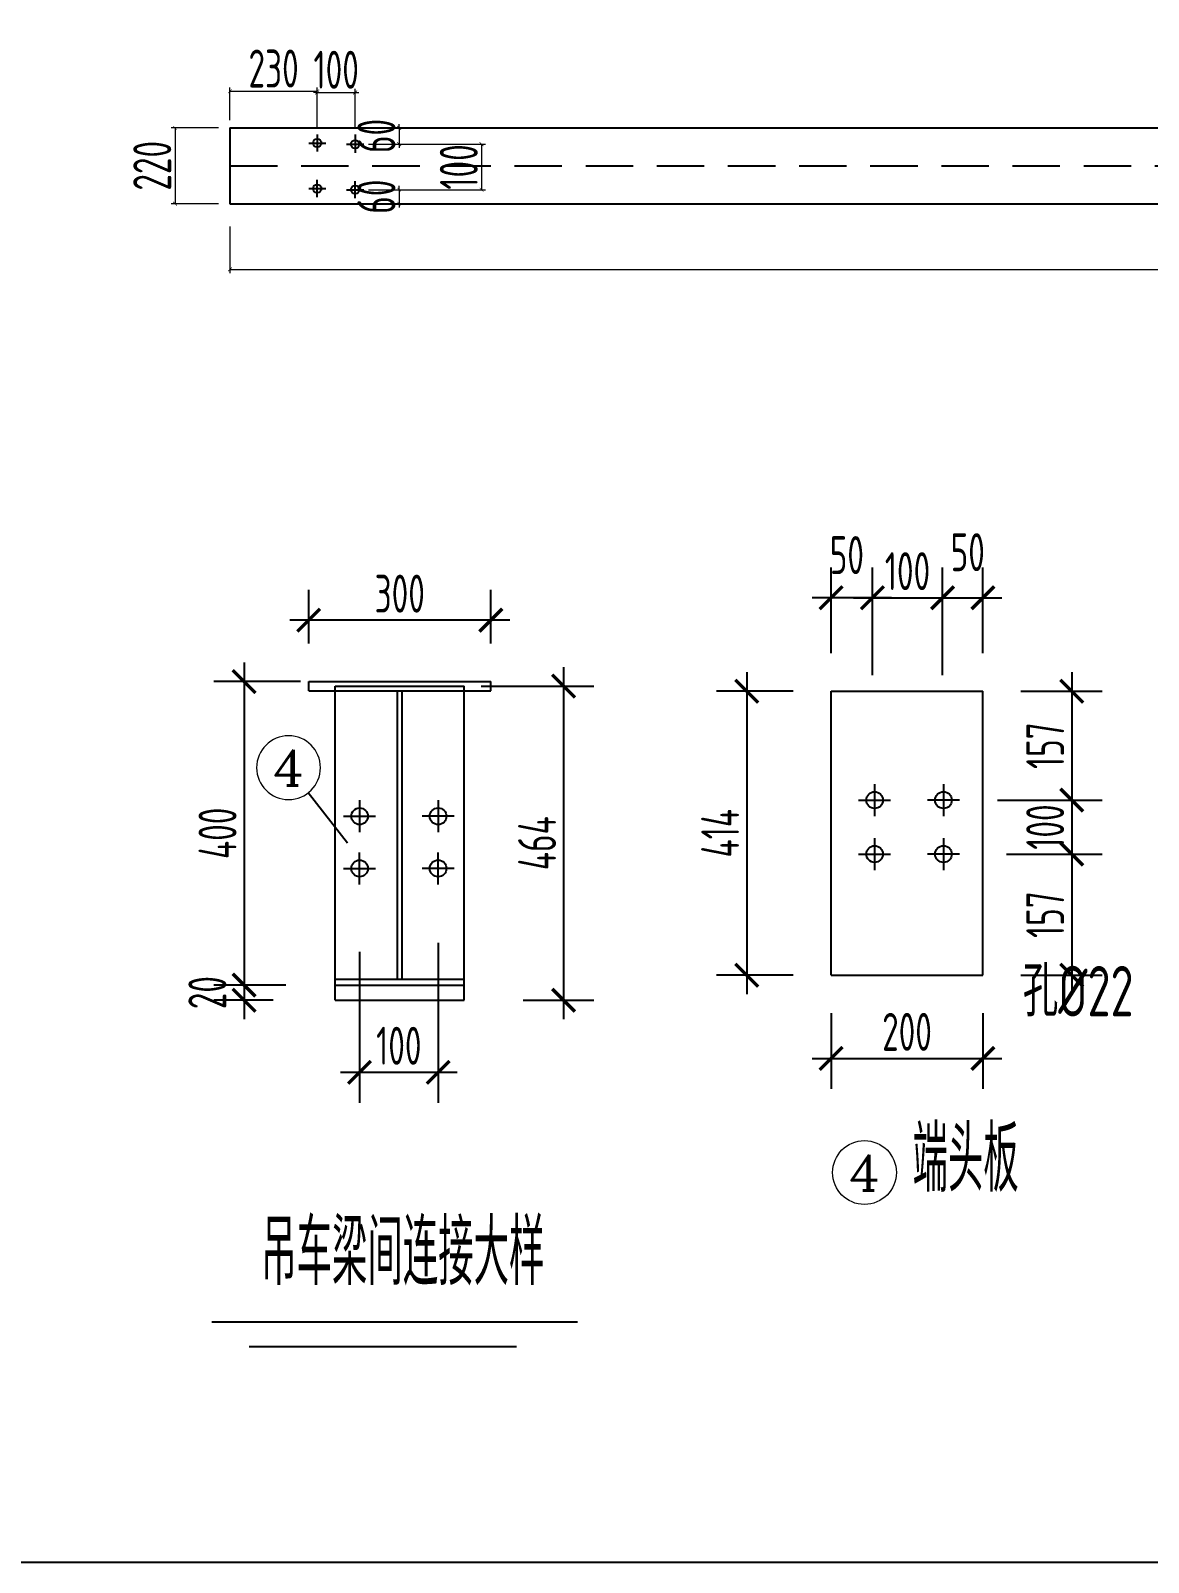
# Model space of a CAD drawing. Header units: millimetres. Extents: x 1471994 to 4527627, y -5186613 to -1927582.
# Drawn here: x 1510151 to 1513097, y -1977493 to -1973455 of the extents above; entities that cross this region are included whole.
import ezdxf
from ezdxf.enums import TextEntityAlignment as Align

# ---------------------------------------------------------------- set-up
doc = ezdxf.new("R2010")
doc.units = ezdxf.units.MM
doc.header["$LTSCALE"] = 1000
doc.header["$PDMODE"] = 34
doc.linetypes.add('CACHE2', pattern=[0.1875, 0.125, -0.0625])
doc.linetypes.add('CENTER', pattern=[50.8, 31.75, -6.35, 6.35, -6.35])
doc.layers.add('ADIM', color=3, linetype='Continuous')
doc.layers.add('钢架', color=7, linetype='Continuous', lineweight=25)
doc.styles.add('COMPLEX', font='COMPLEX')
doc.styles.add('hz', font='gbenor.shx', dxfattribs={"width": 0.75, "height": 100, "bigfont": 'gbcbig.shx'})
doc.styles.add('TSSD_Label', font='Tssdeng.shx', dxfattribs={"width": 0.7, "bigfont": 'hztxt.shx'})
doc.dimstyles.new('细化2倍GJ标注', dxfattribs={"dimtxt": 150, "dimasz": 60, "dimexe": 80, "dimexo": 100, "dimgap": 20, "dimtad": 1, "dimdec": 0, "dimlfac": 0.5, "dimzin": 0, "dimdsep": 46, "dimtxsty": 'hz', "dimblk1": 'ARCHTICK', "dimblk2": 'ARCHTICK', "dimsah": 1, "dimcen": 0.09, "dimdle": 50, "dimclrd": 3, "dimclre": 3, "dimclrt": 7, "dimadec": 0, "dimazin": 0, "dimtfac": 1, "dimtdec": 0, "dimtix": 1, "dimtmove": 2, "dimatfit": 3, "dimfxl": 1, "dimtolj": 1, "dimtzin": 0, "dimarcsym": 0})
doc.dimstyles.new('连接板标注3', dxfattribs={"dimscale": 100, "dimtxt": 0.8, "dimasz": 0.1, "dimexe": 0.1, "dimexo": 0.2, "dimgap": 0.1, "dimtad": 1, "dimtoh": 1, "dimdec": 0, "dimdsep": 46, "dimtxsty": 'hz', "dimblk": 'ARCHTICK', "dimcen": 3, "dimclrd": 7, "dimclre": 7, "dimclrt": 3, "dimadec": 0, "dimazin": 0, "dimtfac": 1, "dimtdec": 0, "dimtix": 1, "dimtmove": 0, "dimatfit": 3, "dimldrblk": 'ARCHTICK', "dimfxl": 0.1, "dimlwd": 13, "dimlwe": 13, "dimarcsym": 0})

# ---------------------------------------------------------------- blocks, each defined once
blk = doc.blocks.new('_ArchTick')
at = {"color": 0, "linetype": 'ByBlock', "const_width": 0.15}
blk.add_lwpolyline([(-0.5, -0.5), (0.5, 0.5)], dxfattribs=at)
blk = doc.blocks.new('*D876')
at = {"color": 7, "lineweight": 13}
for p, q in [((1510646.6, -1973711), (1510521.8, -1973711)), ((1510531.8, -1973711), (1510531.8, -1973911)), ((1510646.6, -1973911), (1510521.8, -1973911))]:
    blk.add_line(p, q, dxfattribs=at)
at = {"layer": 'Defpoints', "color": 0}
for p in [(1510666.6, -1973711), (1510531.8, -1973911), (1510666.6, -1973911)]:
    blk.add_point(p, dxfattribs=at)
at = {"color": 7, "lineweight": 13, "xscale": 10, "yscale": 10, "zscale": 10}
for p, rotation in [((1510531.8, -1973711), 90), ((1510531.8, -1973911), 270)]:
    blk.add_blockref('_ArchTick', p, dxfattribs=dict(at, rotation=rotation))
at = {"color": 3, "insert": (1510471.8, -1973811), "char_height": 100, "attachment_point": 5, "rotation": 90, "style": 'hz'}
blk.add_mtext('220', dxfattribs=at)
blk = doc.blocks.new('*D877')
at = {"color": 7, "lineweight": 13}
for p, q in [((1516656.6, -1973930.9), (1516656.6, -1974094.2)), ((1510676.6, -1973971), (1510676.6, -1974094.2)), ((1510676.6, -1974084.2), (1516656.6, -1974084.2))]:
    blk.add_line(p, q, dxfattribs=at)
at = {"layer": 'Defpoints', "color": 0}
for p in [(1516656.6, -1973910.9), (1510676.6, -1973951), (1516656.6, -1974084.2)]:
    blk.add_point(p, dxfattribs=at)
at = {"color": 7, "lineweight": 13, "xscale": 10, "yscale": 10, "zscale": 10, "rotation": 180}
blk.add_blockref('_ArchTick', (1510676.6, -1974084.2), dxfattribs=at)
at = {"color": 7, "lineweight": 13, "xscale": 10, "yscale": 10, "zscale": 10}
blk.add_blockref('_ArchTick', (1516656.6, -1974084.2), dxfattribs=at)
at = {"color": 3, "insert": (1513666.6, -1974024.2), "char_height": 100, "attachment_point": 5, "style": 'hz'}
blk.add_mtext('5980', dxfattribs=at)
blk = doc.blocks.new('*D883')
at = {"color": 3, "lineweight": -2}
for p, q in [((1510884.1, -1975070.8), (1510884.1, -1974928.9)), ((1511364.1, -1975070.8), (1511364.1, -1974928.9)), ((1511414.1, -1975008.9), (1510834.1, -1975008.9))]:
    blk.add_line(p, q, dxfattribs=at)
at = {"layer": 'Defpoints', "color": 0}
for p in [(1510884.1, -1975008.9), (1510884.1, -1975170.8), (1511364.1, -1975170.8)]:
    blk.add_point(p, dxfattribs=at)
at = {"color": 3, "lineweight": -2, "xscale": 60, "yscale": 60, "zscale": 60, "rotation": 180}
blk.add_blockref('_ArchTick', (1510884.1, -1975008.9), dxfattribs=at)
at = {"color": 3, "lineweight": -2, "xscale": 60, "yscale": 60, "zscale": 60}
blk.add_blockref('_ArchTick', (1511364.1, -1975008.9), dxfattribs=at)
at = {"color": 7, "insert": (1511124.1, -1974938.9), "char_height": 100, "attachment_point": 5, "style": 'hz'}
blk.add_mtext('\\A1;300', dxfattribs=at)
blk = doc.blocks.new('*D842')
at = {"color": 3, "lineweight": -2}
for p, q in [((1511556, -1975132.7), (1511556, -1976060.8)), ((1511338.6, -1975182.7), (1511636, -1975182.7)), ((1511449.8, -1976010.8), (1511636, -1976010.8))]:
    blk.add_line(p, q, dxfattribs=at)
at = {"layer": 'Defpoints', "color": 0}
for p in [(1511238.6, -1975182.7), (1511349.8, -1976010.8), (1511556, -1976010.8)]:
    blk.add_point(p, dxfattribs=at)
at = {"color": 3, "lineweight": -2, "xscale": 60, "yscale": 60, "zscale": 60}
for p, rotation in [((1511556, -1975182.7), 90), ((1511556, -1976010.8), 270)]:
    blk.add_blockref('_ArchTick', p, dxfattribs=dict(at, rotation=rotation))
at = {"color": 7, "insert": (1511486, -1975596.8), "char_height": 100, "attachment_point": 5, "rotation": 90, "style": 'hz'}
blk.add_mtext('\\A1;464', dxfattribs=at)
blk = doc.blocks.new('*D843')
at = {"color": 3, "lineweight": -2}
for p, q in [((1510713.9, -1975120.8), (1510713.9, -1976020.8)), ((1510862.3, -1975170.8), (1510633.9, -1975170.8)), ((1510824.1, -1975970.8), (1510633.9, -1975970.8))]:
    blk.add_line(p, q, dxfattribs=at)
at = {"layer": 'Defpoints', "color": 0}
for p in [(1510962.3, -1975170.8), (1510713.9, -1975970.8), (1510924.1, -1975970.8)]:
    blk.add_point(p, dxfattribs=at)
at = {"color": 3, "lineweight": -2, "xscale": 60, "yscale": 60, "zscale": 60}
for p, rotation in [((1510713.9, -1975170.8), 90), ((1510713.9, -1975970.8), 270)]:
    blk.add_blockref('_ArchTick', p, dxfattribs=dict(at, rotation=rotation))
at = {"color": 7, "insert": (1510643.9, -1975570.8), "char_height": 100, "attachment_point": 5, "rotation": 90, "style": 'hz'}
blk.add_mtext('\\A1;400', dxfattribs=at)
blk = doc.blocks.new('*D844')
at = {"color": 3, "lineweight": -2}
for p, q in [((1510713.9, -1975920.8), (1510713.9, -1976060.8)), ((1510744.1, -1975970.8), (1510633.9, -1975970.8)), ((1510790.5, -1976010.8), (1510633.9, -1976010.8))]:
    blk.add_line(p, q, dxfattribs=at)
at = {"layer": 'Defpoints', "color": 0}
for p in [(1510844.1, -1975970.8), (1510713.9, -1976010.8), (1510890.5, -1976010.8)]:
    blk.add_point(p, dxfattribs=at)
at = {"color": 3, "lineweight": -2, "xscale": 60, "yscale": 60, "zscale": 60}
for p, rotation in [((1510713.9, -1975970.8), 90), ((1510713.9, -1976010.8), 270)]:
    blk.add_blockref('_ArchTick', p, dxfattribs=dict(at, rotation=rotation))
at = {"color": 7, "insert": (1510617.1, -1975990.8), "char_height": 100, "attachment_point": 5, "rotation": 90, "style": 'hz'}
blk.add_mtext('\\A1;20', dxfattribs=at)
blk = doc.blocks.new('轴线标号')
at = {"lineweight": 13}
blk.add_circle((0, 0), 0.5, dxfattribs=at)
at = {"layer": '钢架', "lineweight": 13, "style": 'COMPLEX', "width": 1.041667}
blk.add_attdef('A', text='', height=0.56, dxfattribs=at).set_placement((-0.25, -0.28), (0.25, -0.28), align=Align.FIT)
blk = doc.blocks.new('*D845')
at = {"color": 3, "lineweight": -2}
for p, q in [((1511225.3, -1975859.5), (1511225.3, -1976280.8)), ((1511018.1, -1975882.8), (1511018.1, -1976280.8)), ((1510968.1, -1976200.8), (1511275.3, -1976200.8))]:
    blk.add_line(p, q, dxfattribs=at)
at = {"layer": 'Defpoints', "color": 0}
for p in [(1511018.1, -1975782.8), (1511225.3, -1975759.5), (1511225.3, -1976200.8)]:
    blk.add_point(p, dxfattribs=at)
at = {"color": 3, "lineweight": -2, "xscale": 60, "yscale": 60, "zscale": 60, "rotation": 180}
blk.add_blockref('_ArchTick', (1511018.1, -1976200.8), dxfattribs=at)
at = {"color": 3, "lineweight": -2, "xscale": 60, "yscale": 60, "zscale": 60}
blk.add_blockref('_ArchTick', (1511225.3, -1976200.8), dxfattribs=at)
at = {"color": 7, "insert": (1511121.7, -1976130.8), "char_height": 100, "attachment_point": 5, "style": 'hz'}
blk.add_mtext('\\A1;100', dxfattribs=at)
blk = doc.blocks.new('*D899')
at = {"color": 3, "lineweight": -2}
for p, q in [((1512261, -1975096.2), (1512261, -1974869.7)), ((1512369.9, -1975154), (1512369.9, -1974869.7)), ((1512419.9, -1974949.7), (1512211, -1974949.7))]:
    blk.add_line(p, q, dxfattribs=at)
at = {"layer": 'Defpoints', "color": 0}
for p in [(1512261, -1974949.7), (1512261, -1975196.2), (1512369.9, -1975254)]:
    blk.add_point(p, dxfattribs=at)
at = {"color": 3, "lineweight": -2, "xscale": 60, "yscale": 60, "zscale": 60, "rotation": 180}
blk.add_blockref('_ArchTick', (1512261, -1974949.7), dxfattribs=at)
at = {"color": 3, "lineweight": -2, "xscale": 60, "yscale": 60, "zscale": 60}
blk.add_blockref('_ArchTick', (1512369.9, -1974949.7), dxfattribs=at)
at = {"color": 7, "insert": (1512302.4, -1974837.3), "char_height": 100, "attachment_point": 5, "style": 'hz'}
blk.add_mtext('\\A1;50', dxfattribs=at)
blk = doc.blocks.new('*D863')
at = {"color": 3, "lineweight": -2}
for p, q in [((1512369.9, -1975054), (1512369.9, -1974869.7)), ((1512554.6, -1975154), (1512554.6, -1974869.7)), ((1512319.9, -1974949.7), (1512604.6, -1974949.7))]:
    blk.add_line(p, q, dxfattribs=at)
at = {"layer": 'Defpoints', "color": 0}
for p in [(1512554.6, -1974949.7), (1512369.9, -1975154), (1512554.6, -1975254)]:
    blk.add_point(p, dxfattribs=at)
at = {"color": 3, "lineweight": -2, "xscale": 60, "yscale": 60, "zscale": 60, "rotation": 180}
blk.add_blockref('_ArchTick', (1512369.9, -1974949.7), dxfattribs=at)
at = {"color": 3, "lineweight": -2, "xscale": 60, "yscale": 60, "zscale": 60}
blk.add_blockref('_ArchTick', (1512554.6, -1974949.7), dxfattribs=at)
at = {"color": 7, "insert": (1512462.3, -1974879.7), "char_height": 100, "attachment_point": 5, "style": 'hz'}
blk.add_mtext('\\A1;100', dxfattribs=at)
blk = doc.blocks.new('*D900')
at = {"color": 3, "lineweight": -2}
for p, q in [((1512554.6, -1975054), (1512554.6, -1974869.7)), ((1512661, -1975096.2), (1512661, -1974869.7)), ((1512504.6, -1974949.7), (1512711, -1974949.7))]:
    blk.add_line(p, q, dxfattribs=at)
at = {"layer": 'Defpoints', "color": 0}
for p in [(1512661, -1974949.7), (1512554.6, -1975154), (1512661, -1975196.2)]:
    blk.add_point(p, dxfattribs=at)
at = {"color": 3, "lineweight": -2, "xscale": 60, "yscale": 60, "zscale": 60, "rotation": 180}
blk.add_blockref('_ArchTick', (1512554.6, -1974949.7), dxfattribs=at)
at = {"color": 3, "lineweight": -2, "xscale": 60, "yscale": 60, "zscale": 60}
blk.add_blockref('_ArchTick', (1512661, -1974949.7), dxfattribs=at)
at = {"color": 7, "insert": (1512621, -1974829.7), "char_height": 100, "attachment_point": 5, "style": 'hz'}
blk.add_mtext('\\A1;50', dxfattribs=at)
blk = doc.blocks.new('*D864')
at = {"color": 3, "lineweight": -2}
for p, q in [((1512895.1, -1975146.2), (1512895.1, -1975533.2)), ((1512761, -1975196.2), (1512975.1, -1975196.2)), ((1512699.3, -1975483.2), (1512975.1, -1975483.2))]:
    blk.add_line(p, q, dxfattribs=at)
at = {"layer": 'Defpoints', "color": 0}
for p in [(1512661, -1975196.2), (1512599.3, -1975483.2), (1512895.1, -1975483.2)]:
    blk.add_point(p, dxfattribs=at)
at = {"color": 3, "lineweight": -2, "xscale": 60, "yscale": 60, "zscale": 60}
for p, rotation in [((1512895.1, -1975196.2), 90), ((1512895.1, -1975483.2), 270)]:
    blk.add_blockref('_ArchTick', p, dxfattribs=dict(at, rotation=rotation))
at = {"color": 7, "insert": (1512825.1, -1975339.7), "char_height": 100, "attachment_point": 5, "rotation": 90, "style": 'hz'}
blk.add_mtext('\\A1;157', dxfattribs=at)
blk = doc.blocks.new('*D865')
at = {"color": 3, "lineweight": -2}
for p, q in [((1512895.1, -1975433.2), (1512895.1, -1975675.4)), ((1512823.3, -1975483.2), (1512975.1, -1975483.2)), ((1512723.3, -1975625.4), (1512975.1, -1975625.4))]:
    blk.add_line(p, q, dxfattribs=at)
at = {"layer": 'Defpoints', "color": 0}
for p in [(1512723.3, -1975483.2), (1512623.3, -1975625.4), (1512895.1, -1975625.4)]:
    blk.add_point(p, dxfattribs=at)
at = {"color": 3, "lineweight": -2, "xscale": 60, "yscale": 60, "zscale": 60}
for p, rotation in [((1512895.1, -1975483.2), 90), ((1512895.1, -1975625.4), 270)]:
    blk.add_blockref('_ArchTick', p, dxfattribs=dict(at, rotation=rotation))
at = {"color": 7, "insert": (1512825.1, -1975554.3), "char_height": 100, "attachment_point": 5, "rotation": 90, "style": 'hz'}
blk.add_mtext('\\A1;100', dxfattribs=at)
blk = doc.blocks.new('*D866')
at = {"color": 3, "lineweight": -2}
for p, q in [((1512895.1, -1975575.4), (1512895.1, -1975994.8)), ((1512723.3, -1975625.4), (1512975.1, -1975625.4)), ((1512761, -1975944.8), (1512975.1, -1975944.8))]:
    blk.add_line(p, q, dxfattribs=at)
at = {"layer": 'Defpoints', "color": 0}
for p in [(1512623.3, -1975625.4), (1512661, -1975944.8), (1512895.1, -1975944.8)]:
    blk.add_point(p, dxfattribs=at)
at = {"color": 3, "lineweight": -2, "xscale": 60, "yscale": 60, "zscale": 60}
for p, rotation in [((1512895.1, -1975625.4), 90), ((1512895.1, -1975944.8), 270)]:
    blk.add_blockref('_ArchTick', p, dxfattribs=dict(at, rotation=rotation))
at = {"color": 7, "insert": (1512825.1, -1975785.1), "char_height": 100, "attachment_point": 5, "rotation": 90, "style": 'hz'}
blk.add_mtext('\\A1;157', dxfattribs=at)
blk = doc.blocks.new('*D901')
at = {"color": 3, "lineweight": -2}
for p, q in [((1512038.5, -1975146.2), (1512038.5, -1975994.8)), ((1512161, -1975196.2), (1511958.5, -1975196.2)), ((1512161, -1975944.8), (1511958.5, -1975944.8))]:
    blk.add_line(p, q, dxfattribs=at)
at = {"layer": 'Defpoints', "color": 0}
for p in [(1512261, -1975196.2), (1512038.5, -1975944.8), (1512261, -1975944.8)]:
    blk.add_point(p, dxfattribs=at)
at = {"color": 3, "lineweight": -2, "xscale": 60, "yscale": 60, "zscale": 60}
for p, rotation in [((1512038.5, -1975196.2), 90), ((1512038.5, -1975944.8), 270)]:
    blk.add_blockref('_ArchTick', p, dxfattribs=dict(at, rotation=rotation))
at = {"color": 7, "insert": (1511968.5, -1975570.5), "char_height": 100, "attachment_point": 5, "rotation": 90, "style": 'hz'}
blk.add_mtext('\\A1;414', dxfattribs=at)
blk = doc.blocks.new('*D867')
at = {"color": 3, "lineweight": -2}
for p, q in [((1512261, -1976044.8), (1512261, -1976244.2)), ((1512661, -1976044.8), (1512661, -1976244.2)), ((1512211, -1976164.2), (1512711, -1976164.2))]:
    blk.add_line(p, q, dxfattribs=at)
at = {"layer": 'Defpoints', "color": 0}
for p in [(1512261, -1975944.8), (1512661, -1975944.8), (1512661, -1976164.2)]:
    blk.add_point(p, dxfattribs=at)
at = {"color": 3, "lineweight": -2, "xscale": 60, "yscale": 60, "zscale": 60, "rotation": 180}
blk.add_blockref('_ArchTick', (1512261, -1976164.2), dxfattribs=at)
at = {"color": 3, "lineweight": -2, "xscale": 60, "yscale": 60, "zscale": 60}
blk.add_blockref('_ArchTick', (1512661, -1976164.2), dxfattribs=at)
at = {"color": 7, "insert": (1512461, -1976094.2), "char_height": 100, "attachment_point": 5, "style": 'hz'}
blk.add_mtext('\\A1;200', dxfattribs=at)
blk = doc.blocks.new('*D868')
at = {"color": 7, "lineweight": 13}
for p, q in [((1511041.4, -1973711), (1511132.5, -1973711)), ((1511122.5, -1973711), (1511122.5, -1973701)), ((1511122.5, -1973711), (1511122.5, -1973754.1)), ((1511041.4, -1973754.1), (1511132.5, -1973754.1)), ((1511122.5, -1973754.1), (1511122.5, -1973764.1))]:
    blk.add_line(p, q, dxfattribs=at)
at = {"layer": 'Defpoints', "color": 0}
for p in [(1511021.4, -1973711), (1511021.4, -1973754.1), (1511122.5, -1973754.1)]:
    blk.add_point(p, dxfattribs=at)
at = {"color": 7, "lineweight": 13, "xscale": 10, "yscale": 10, "zscale": 10}
for p, rotation in [((1511122.5, -1973711), 270), ((1511122.5, -1973754.1), 90)]:
    blk.add_blockref('_ArchTick', p, dxfattribs=dict(at, rotation=rotation))
at = {"color": 3, "insert": (1511062.5, -1973732.5), "char_height": 100, "attachment_point": 5, "rotation": 90, "style": 'hz'}
blk.add_mtext('60', dxfattribs=at)
blk = doc.blocks.new('*D869')
at = {"color": 7, "lineweight": 13}
for p, q in [((1511041.4, -1973754.1), (1511349.7, -1973754.1)), ((1511339.7, -1973754.1), (1511339.7, -1973874.1)), ((1511041.4, -1973874.1), (1511349.7, -1973874.1))]:
    blk.add_line(p, q, dxfattribs=at)
at = {"layer": 'Defpoints', "color": 0}
for p in [(1511021.4, -1973754.1), (1511021.4, -1973874.1), (1511339.7, -1973874.1)]:
    blk.add_point(p, dxfattribs=at)
at = {"color": 7, "lineweight": 13, "xscale": 10, "yscale": 10, "zscale": 10}
for p, rotation in [((1511339.7, -1973754.1), 90), ((1511339.7, -1973874.1), 270)]:
    blk.add_blockref('_ArchTick', p, dxfattribs=dict(at, rotation=rotation))
at = {"color": 3, "insert": (1511279.7, -1973814.1), "char_height": 100, "attachment_point": 5, "rotation": 90, "style": 'hz'}
blk.add_mtext('100', dxfattribs=at)
blk = doc.blocks.new('*D870')
at = {"color": 7, "lineweight": 13}
for p, q in [((1511041.4, -1973874.1), (1511132.5, -1973874.1)), ((1511122.5, -1973874.1), (1511122.5, -1973864.1)), ((1511122.5, -1973874.1), (1511122.5, -1973911)), ((1511041.4, -1973911), (1511132.5, -1973911)), ((1511122.5, -1973911), (1511122.5, -1973921))]:
    blk.add_line(p, q, dxfattribs=at)
at = {"layer": 'Defpoints', "color": 0}
for p in [(1511021.4, -1973874.1), (1511021.4, -1973911), (1511122.5, -1973911)]:
    blk.add_point(p, dxfattribs=at)
at = {"color": 7, "lineweight": 13, "xscale": 10, "yscale": 10, "zscale": 10}
for p, rotation in [((1511122.5, -1973874.1), 270), ((1511122.5, -1973911), 90)]:
    blk.add_blockref('_ArchTick', p, dxfattribs=dict(at, rotation=rotation))
at = {"color": 3, "insert": (1511062.5, -1973892.5), "char_height": 100, "attachment_point": 5, "rotation": 90, "style": 'hz'}
blk.add_mtext('60', dxfattribs=at)
blk = doc.blocks.new('*D902')
at = {"color": 7, "lineweight": 13}
for p, q in [((1510676.6, -1973691), (1510676.6, -1973604.7)), ((1510676.6, -1973614.7), (1510906.6, -1973614.7)), ((1510906.6, -1973708.4), (1510906.6, -1973604.7))]:
    blk.add_line(p, q, dxfattribs=at)
at = {"layer": 'Defpoints', "color": 0}
for p in [(1510906.6, -1973614.7), (1510676.6, -1973711), (1510906.6, -1973728.4)]:
    blk.add_point(p, dxfattribs=at)
at = {"color": 7, "lineweight": 13, "xscale": 10, "yscale": 10, "zscale": 10, "rotation": 180}
blk.add_blockref('_ArchTick', (1510676.6, -1973614.7), dxfattribs=at)
at = {"color": 7, "lineweight": 13, "xscale": 10, "yscale": 10, "zscale": 10}
blk.add_blockref('_ArchTick', (1510906.6, -1973614.7), dxfattribs=at)
at = {"color": 3, "insert": (1510791.6, -1973554.7), "char_height": 100, "attachment_point": 5, "style": 'hz'}
blk.add_mtext('230', dxfattribs=at)
blk = doc.blocks.new('*D903')
at = {"color": 7, "lineweight": 13}
for p, q in [((1510906.6, -1973688.4), (1510906.6, -1973607.9)), ((1511006.6, -1973711.6), (1511006.6, -1973607.9)), ((1510906.6, -1973617.9), (1510896.6, -1973617.9)), ((1510906.6, -1973617.9), (1511006.6, -1973617.9)), ((1511006.6, -1973617.9), (1511016.6, -1973617.9))]:
    blk.add_line(p, q, dxfattribs=at)
at = {"layer": 'Defpoints', "color": 0}
for p in [(1511006.6, -1973617.9), (1510906.6, -1973708.4), (1511006.6, -1973731.6)]:
    blk.add_point(p, dxfattribs=at)
at = {"color": 7, "lineweight": 13, "xscale": 10, "yscale": 10, "zscale": 10}
blk.add_blockref('_ArchTick', (1510906.6, -1973617.9), dxfattribs=at)
at = {"color": 7, "lineweight": 13, "xscale": 10, "yscale": 10, "zscale": 10, "rotation": 180}
blk.add_blockref('_ArchTick', (1511006.6, -1973617.9), dxfattribs=at)
at = {"color": 3, "insert": (1510956.6, -1973557.9), "char_height": 100, "attachment_point": 5, "style": 'hz'}
blk.add_mtext('100', dxfattribs=at)

msp = doc.modelspace()

# ---------------------------------------------------------------- linework, layer by layer
for p, q in [((1510676.6, -1973711), (1511808.2, -1973711)), ((1510676.6, -1973711), (1510676.6, -1973911)), ((1510676.6, -1973721), (1510676.6, -1973901)), ((1511808.2, -1973711), (1516656.6, -1973711)), ((1510676.6, -1973911), (1511808.2, -1973911)), ((1511808.2, -1973911), (1516656.6, -1973911)), ((1510884.1, -1975170.8), (1511364.1, -1975170.8)), ((1510884.1, -1975194.8), (1510884.1, -1975170.8)), ((1510954.1, -1976010.8), (1510954.1, -1975182.7)), ((1510954.1, -1975182.7), (1511294.1, -1975182.7)), ((1511294.1, -1976010.8), (1511294.1, -1975182.7)), ((1511364.1, -1975194.8), (1511364.1, -1975170.8)), ((1510884.1, -1975194.8), (1511364.1, -1975194.8)), ((1511118.1, -1975954.8), (1511118.1, -1975194.8)), ((1511130.1, -1975954.8), (1511130.1, -1975194.8)), ((1512261, -1975196.2), (1512661, -1975196.2)), ((1512261, -1975756.2), (1512261, -1975196.2)), ((1512319.9, -1975196.2), (1512362.1, -1975196.2)), ((1512661, -1975756.2), (1512661, -1975196.2)), ((1510986.1, -1975596.7), (1510882.7, -1975464.1)), ((1512375.6, -1975440.9), (1512375.6, -1975525.4)), ((1512557.1, -1975440.9), (1512557.1, -1975525.4)), ((1511018.4, -1975483.6), (1511018.4, -1975568.1)), ((1511225.3, -1975483.6), (1511225.3, -1975568.1)), ((1512333.3, -1975483.2), (1512417.8, -1975483.2)), ((1512599.3, -1975483.2), (1512514.9, -1975483.2)), ((1510976.1, -1975525.9), (1511060.6, -1975525.9)), ((1511267.6, -1975525.9), (1511183.1, -1975525.9)), ((1512375.6, -1975583.2), (1512375.6, -1975667.6)), ((1512557.1, -1975583.2), (1512557.1, -1975667.6)), ((1511018.4, -1975705.5), (1511018.4, -1975621)), ((1511225.3, -1975705.5), (1511225.3, -1975621)), ((1512333.3, -1975625.4), (1512417.8, -1975625.4)), ((1512599.3, -1975625.4), (1512514.9, -1975625.4)), ((1510976.1, -1975663.3), (1511060.6, -1975663.3)), ((1511267.6, -1975663.3), (1511183.1, -1975663.3)), ((1510954.1, -1975954.8), (1511294.1, -1975954.8)), ((1510954.1, -1975970.8), (1511294.1, -1975970.8)), ((1510954.1, -1976010.8), (1511294.1, -1976010.8)), ((1510628.7, -1976858.2), (1511592.4, -1976858.2))]:
    msp.add_line(p, q)
at = {"color": 1, "linetype": 'CENTER', "ltscale": 10}
for p, q in [((1510906.6, -1973728.4), (1510906.6, -1973773.5)), ((1511006.6, -1973728.4), (1511006.6, -1973773.5)), ((1511006.6, -1973731.6), (1511006.6, -1973776.7)), ((1510884.1, -1973751), (1510929.1, -1973751)), ((1510984.1, -1973754.1), (1511029.1, -1973754.1)), ((1510906.6, -1973893.5), (1510906.6, -1973848.4)), ((1511006.6, -1973896.7), (1511006.6, -1973851.6)), ((1510884.1, -1973871), (1510929.1, -1973871)), ((1510984.1, -1973874.1), (1511029.1, -1973874.1))]:
    msp.add_line(p, q, dxfattribs=at)
at = {"color": 2, "linetype": 'CACHE2'}
msp.add_line((1510676.6, -1973811), (1516656.6, -1973811), dxfattribs=at)
at = {"color": 1}
for p, q in [((1512261, -1975944.8), (1512261, -1975756.2)), ((1512661, -1975944.8), (1512661, -1975756.2)), ((1512261, -1975944.8), (1512661, -1975944.8))]:
    msp.add_line(p, q, dxfattribs=at)
at = {"lineweight": -3}
msp.add_line((1510727.3, -1976923.2), (1511431.9, -1976923.2), dxfattribs=at)
msp.add_lwpolyline([(1509959.5, -1970055), (1521005.1, -1970055), (1521005.1, -1977492.6), (1509959.5, -1977492.6)], close=True)
for centre, radius in [((1510906.6, -1973751), 11), ((1511006.6, -1973754.1), 11), ((1510906.6, -1973871), 11), ((1511006.6, -1973874.1), 11), ((1512375.6, -1975483.2), 22), ((1512557.1, -1975483.2), 22), ((1511018.4, -1975525.9), 22), ((1511225.3, -1975525.9), 22), ((1512375.6, -1975625.4), 22), ((1512557.1, -1975625.4), 22), ((1511018.4, -1975663.3), 22), ((1511225.3, -1975663.3), 22)]:
    msp.add_circle(centre, radius)

# ---------------------------------------------------------------- block references
ref = msp.add_blockref('轴线标号', (1510831.1, -1975397.7), dxfattribs=dict(xscale=-168.1849035946652, yscale=168.1849035946652, zscale=168.1849035946943))
ref.add_attrib('A', '4', dxfattribs={"layer": '钢架', "lineweight": 13, "height": 94.2, "style": 'COMPLEX', "width": 1.171875}).set_placement((1510789, -1975444.8), (1510873.1, -1975444.8), align=Align.FIT)
ref = msp.add_blockref('轴线标号', (1512348.9, -1976465), dxfattribs=dict(xscale=168.1849035946652, yscale=168.1849035946652, zscale=168.1849035946943))
ref.add_attrib('A', '4', dxfattribs={"layer": '钢架', "lineweight": 13, "height": 94.2, "style": 'COMPLEX', "width": 1.171875}).set_placement((1512306.9, -1976512.1), (1512391, -1976512.1), align=Align.FIT)

# ---------------------------------------------------------------- texts
at = {"layer": 'ADIM', "style": 'TSSD_Label', "width": 0.7}
msp.add_text('孔%%C22', height=133.16, dxfattribs=at).set_placement((1513058, -1976093.4), align=Align.BOTTOM_RIGHT)
at = {"layer": '钢架', "lineweight": 13, "char_height": 172.8, "attachment_point": 1, "style": 'hz'}
for s, insert, own_width in [('端头板', (1512475.4, -1976342.7), 708.175), ('吊车梁间连接大样', (1510758.9, -1976589), 797.233)]:
    msp.add_mtext_dynamic_manual_height_columns(s, width=1506.743, gutter_width=12.5, heights=[336], dxfattribs=dict(at, insert=insert)).dxf.set("width", own_width)

# ---------------------------------------------------------------- dimensions: what is measured, and where the dimension line sits
for base, p1, p2, picture, middle in [((1510906.6, -1973614.7), (1510676.6, -1973711), (1510906.6, -1973728.4), '*D902', (1510791.6, -1973554.7)), ((1516656.6, -1974084.2), (1510676.6, -1973951), (1516656.6, -1973910.9), '*D877', (1513666.6, -1974024.2))]:
    dim = msp.add_linear_dim(base=base, p1=p1, p2=p2, dimstyle='连接板标注3')
    dim.commit()
    dim.dimension.update_dxf_attribs({"geometry": picture, "text_midpoint": middle})
for base, p1, p2, text, dimstyle, picture, middle in [((1511006.6, -1973617.9), (1510906.6, -1973708.4), (1511006.6, -1973731.6), '100', '连接板标注3', '*D903', (1510956.6, -1973557.9)), ((1512554.6, -1974949.7), (1512369.9, -1975154), (1512554.6, -1975254), '100', '细化2倍GJ标注', '*D863', (1512462.3, -1974879.7)), ((1510884.1, -1975008.9), (1511364.1, -1975170.8), (1510884.1, -1975170.8), '300', '细化2倍GJ标注', '*D883', (1511124.1, -1974938.9)), ((1511225.3, -1976200.8), (1511018.1, -1975782.8), (1511225.3, -1975759.5), '100', '细化2倍GJ标注', '*D845', (1511121.7, -1976130.8)), ((1512661, -1976164.2), (1512261, -1975944.8), (1512661, -1975944.8), '200', '细化2倍GJ标注', '*D867', (1512461, -1976094.2))]:
    dim = msp.add_linear_dim(base=base, p1=p1, p2=p2, text=text, dimstyle=dimstyle)
    dim.commit()
    dim.dimension.update_dxf_attribs({"geometry": picture, "text_midpoint": middle})
for base, p1, p2, text, dimstyle, picture, middle in [((1511122.5, -1973754.1), (1511021.4, -1973711), (1511021.4, -1973754.1), '60', '连接板标注3', '*D868', (1511062.5, -1973732.5)), ((1510531.8, -1973911), (1510666.6, -1973711), (1510666.6, -1973911), '220', '连接板标注3', '*D876', (1510471.8, -1973811)), ((1511122.5, -1973911), (1511021.4, -1973874.1), (1511021.4, -1973911), '60', '连接板标注3', '*D870', (1511062.5, -1973892.5)), ((1510713.9, -1975970.8), (1510962.3, -1975170.8), (1510924.1, -1975970.8), '400', '细化2倍GJ标注', '*D843', (1510643.9, -1975570.8)), ((1511556, -1976010.8), (1511238.6, -1975182.7), (1511349.8, -1976010.8), '464', '细化2倍GJ标注', '*D842', (1511486, -1975596.8)), ((1512038.5, -1975944.8), (1512261, -1975196.2), (1512261, -1975944.8), '414', '细化2倍GJ标注', '*D901', (1511968.5, -1975570.5)), ((1512895.1, -1975483.2), (1512661, -1975196.2), (1512599.3, -1975483.2), '157', '细化2倍GJ标注', '*D864', (1512825.1, -1975339.7)), ((1512895.1, -1975625.4), (1512723.3, -1975483.2), (1512623.3, -1975625.4), '100', '细化2倍GJ标注', '*D865', (1512825.1, -1975554.3)), ((1512895.1, -1975944.8), (1512623.3, -1975625.4), (1512661, -1975944.8), '157', '细化2倍GJ标注', '*D866', (1512825.1, -1975785.1))]:
    dim = msp.add_linear_dim(base=base, p1=p1, p2=p2, angle=90, text=text, dimstyle=dimstyle)
    dim.commit()
    dim.dimension.update_dxf_attribs({"geometry": picture, "text_midpoint": middle})
for base, p1, p2, text, dimstyle, picture, middle in [((1511339.7, -1973874.1), (1511021.4, -1973754.1), (1511021.4, -1973874.1), '100', '连接板标注3', '*D869', (1511339.7, -1973814.1)), ((1510713.9, -1976010.8), (1510844.1, -1975970.8), (1510890.5, -1976010.8), '20', '细化2倍GJ标注', '*D844', (1510617.1, -1975990.8))]:
    dim = msp.add_linear_dim(base=base, p1=p1, p2=p2, angle=90, text=text, dimstyle=dimstyle)
    dim.commit()
    dim.dimension.update_dxf_attribs({"geometry": picture, "text_midpoint": middle, "dimtype": 160})
for base, p1, p2, picture, middle in [((1512261, -1974949.7), (1512369.9, -1975254), (1512261, -1975196.2), '*D899', (1512302.4, -1974837.3)), ((1512661, -1974949.7), (1512554.6, -1975154), (1512661, -1975196.2), '*D900', (1512621, -1974829.7))]:
    dim = msp.add_linear_dim(base=base, p1=p1, p2=p2, text='50', dimstyle='细化2倍GJ标注')
    dim.commit()
    dim.dimension.update_dxf_attribs({"geometry": picture, "text_midpoint": middle, "dimtype": 160})

doc.saveas('drawing.dxf')
